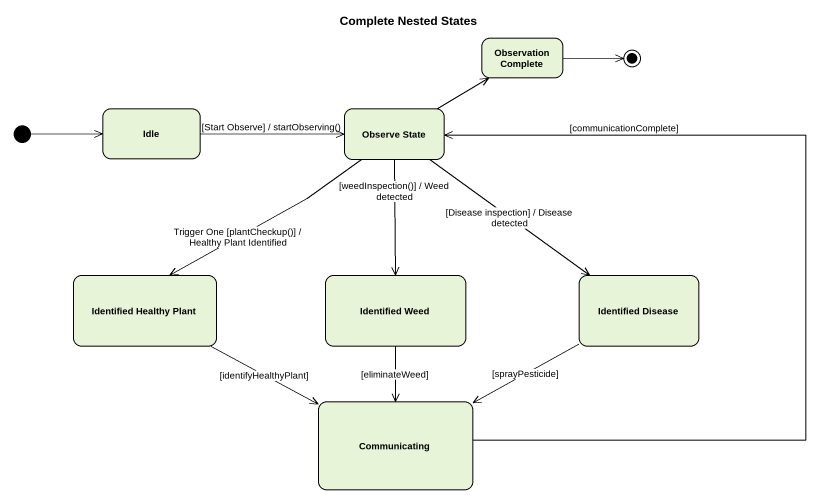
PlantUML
@startuml
title Complete Nested States
hide empty description
state "Observation Complete" as Observation_Complete
state Idle
state "Observe State" as Observe_State
state "Identified Healthy Plant" as Identified_Healthy_Plant
state "Identified Weed" as Identified_Weed
state "Identified Disease" as Identified_Disease
state Communicating
[*] -right-> Idle
Idle -right-> Observe_State : [Start Observe] / startObserving()
Observe_State -right-> Observation_Complete
Observe_State --> Identified_Healthy_Plant : Trigger One [plantCheckup()] / Healthy Plant Identified
Observe_State --> Identified_Weed : [weedInspection()] / Weed detected
Observe_State --> Identified_Disease : [Disease inspection] / Disease detected
Identified_Healthy_Plant -right-> Communicating : [identifyHealthyPlant]
Identified_Weed --> Communicating : [eliminateWeed]
Identified_Disease -left-> Communicating : [sprayPesticide]
Communicating -up-> Observe_State : [communicationComplete]
Observation_Complete -right-> [*]
@enduml
